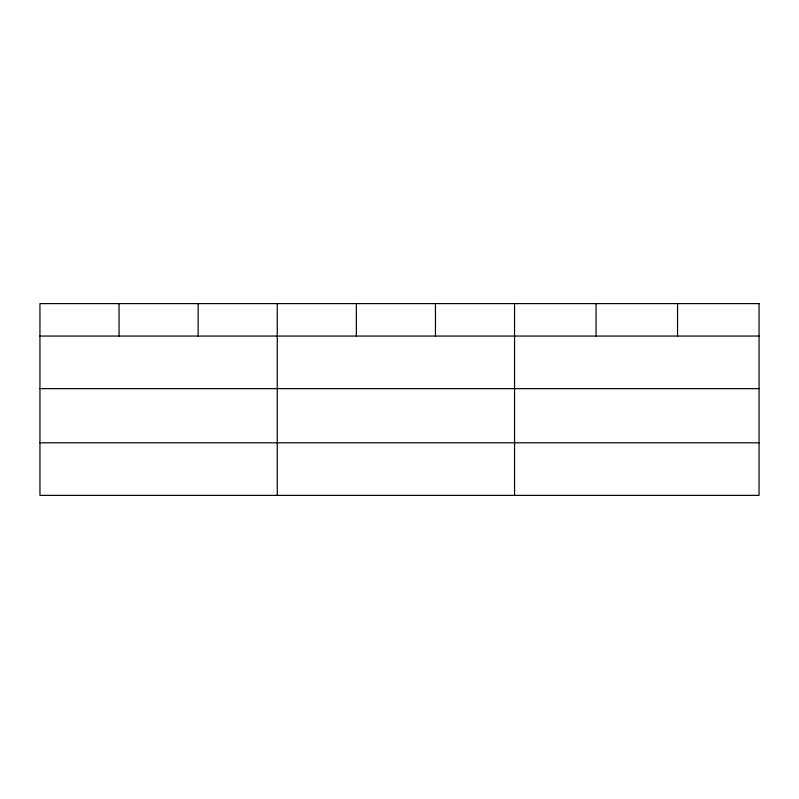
<?xml version="1.0" encoding="UTF-8"?>
<svg xmlns="http://www.w3.org/2000/svg" width="799" height="799" viewBox="0 0 799 799"><rect width="100%" height="100%" fill="white"/><g stroke="black" fill="none" stroke-linecap="round" stroke-linejoin="round"><path stroke-width="1.2" d="M39.95 336.049L759.05 336.049M39.95 388.634L759.05 388.634M39.95 442.806L759.05 442.806M677.552 303.61L677.552 336.049M596.054 303.61L596.054 336.049M514.556 303.61L514.556 495.39M435.455 303.61L435.455 336.049M356.354 303.61L356.354 336.049M277.253 303.61L277.253 495.39M198.152 303.61L198.152 336.049M119.051 303.61L119.051 336.049M759.05 303.61L39.95 303.61L39.95 495.39L759.05 495.39L759.05 303.61"/></g></svg>
